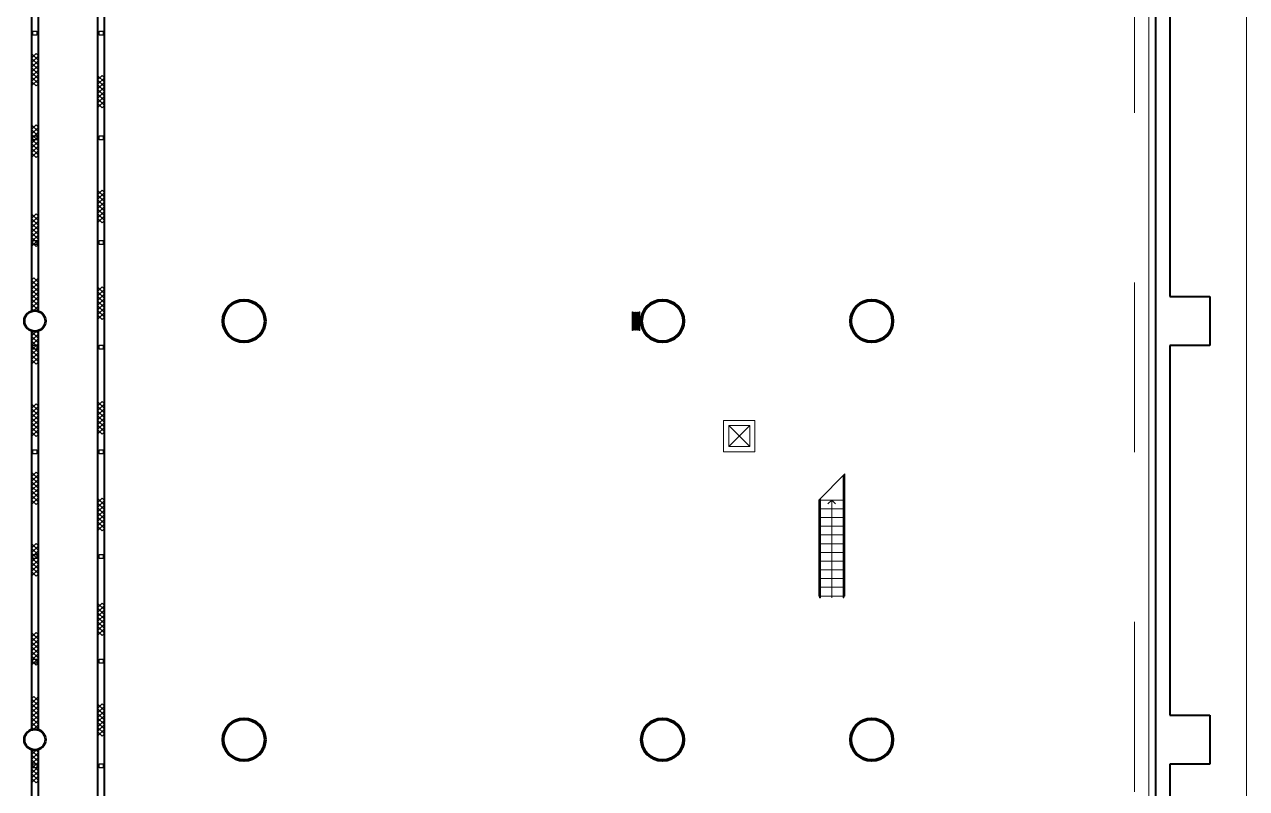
# Model space of a CAD drawing. Header units: metres. Extents: x 1807 to 3745, y 842 to 1968.
# Drawn here: x 3527.7 to 3562.75, y 1366.6 to 1388.5 of the extents above; entities that cross this region are included whole.
import ezdxf

# ---------------------------------------------------------------- set-up
doc = ezdxf.new("R2010")
doc.units = ezdxf.units.M
doc.header["$MEASUREMENT"] = 0
doc.linetypes.add('DGN1', pattern=[7.299439, 0, -7.299439])
doc.linetypes.add('DGN2', pattern=[9.732586, 4.866293, -4.866293])
doc.layers.add('Level 1', color=7, linetype='Continuous', lineweight=0)

msp = doc.modelspace()

# ---------------------------------------------------------------- linework, layer by layer
at = {"layer": 'Level 1', "color": 7, "linetype": 'DGN2', "lineweight": 0}
msp.add_line((3559.54, 1585.49), (3559.54, 1258.51), dxfattribs=at)
at = {"layer": 'Level 1', "color": 7, "linetype": 'Continuous', "lineweight": 40}
for p, q in [((3560.15, 1321.1), (3560.15, 1522.9)), ((3527.9, 1391.698), (3527.9, 1380.302)), ((3528.1, 1380.302), (3528.1, 1391.698)), ((3560.55, 1391.3), (3560.55, 1380.7)), ((3529.8, 1389.85), (3529.8, 1331.979)), ((3530, 1332.02), (3530, 1389.65)), ((3560.55, 1380.7), (3561.7, 1380.7)), ((3561.7, 1380.7), (3561.7, 1379.3)), ((3527.9, 1380.302), (3528.1, 1380.302)), ((3528.1, 1379.698), (3527.9, 1379.698)), ((3527.9, 1379.698), (3527.9, 1368.302)), ((3528.1, 1368.302), (3528.1, 1379.698)), ((3560.55, 1379.3), (3560.55, 1368.7)), ((3561.7, 1379.3), (3560.55, 1379.3)), ((3560.55, 1368.7), (3561.7, 1368.7)), ((3561.7, 1368.7), (3561.7, 1367.3)), ((3527.9, 1368.302), (3528.1, 1368.302)), ((3528.1, 1367.698), (3527.9, 1367.698)), ((3527.9, 1367.698), (3527.9, 1356.302)), ((3528.1, 1356.302), (3528.1, 1367.698)), ((3560.55, 1367.3), (3560.55, 1356.7)), ((3561.7, 1367.3), (3560.55, 1367.3))]:
    msp.add_line(p, q, dxfattribs=at)
at = {"layer": 'Level 1', "color": 7, "linetype": 'Continuous', "lineweight": 0}
for p, q in [((3559.95, 1521.425), (3559.95, 1322.575)), ((3527.9, 1387.67), (3528.1, 1387.47)), ((3528.033, 1387.67), (3527.9, 1387.537)), ((3528.1, 1387.603), (3528.033, 1387.67)), ((3527.9, 1387.403), (3528.1, 1387.603)), ((3527.9, 1387.537), (3528.1, 1387.337)), ((3528.1, 1387.47), (3527.9, 1387.27)), ((3528.1, 1387.203), (3527.9, 1387.403)), ((3528.1, 1387.337), (3527.9, 1387.137)), ((3527.9, 1387.27), (3528.1, 1387.07)), ((3527.9, 1387.003), (3528.1, 1387.203)), ((3527.9, 1387.137), (3528.1, 1386.937)), ((3528.1, 1387.07), (3527.9, 1386.87)), ((3528.1, 1386.803), (3527.9, 1387.003)), ((3528.1, 1386.937), (3527.9, 1386.737)), ((3529.8, 1386.909), (3529.933, 1387.042)), ((3530, 1386.842), (3529.8, 1387.042)), ((3530, 1386.975), (3529.8, 1386.775)), ((3529.933, 1387.042), (3530, 1386.975)), ((3527.9, 1386.87), (3528.033, 1386.737)), ((3528.033, 1386.737), (3528.1, 1386.803)), ((3530, 1386.709), (3529.8, 1386.909)), ((3529.8, 1386.642), (3530, 1386.842)), ((3529.8, 1386.775), (3530, 1386.575)), ((3529.8, 1386.509), (3530, 1386.709)), ((3530, 1386.442), (3529.8, 1386.642)), ((3530, 1386.575), (3529.8, 1386.375)), ((3530, 1386.309), (3529.8, 1386.509)), ((3529.8, 1386.242), (3530, 1386.442)), ((3529.8, 1386.375), (3530, 1386.175)), ((3529.8, 1386.109), (3530, 1386.309)), ((3529.933, 1386.109), (3529.8, 1386.242)), ((3530, 1386.175), (3529.933, 1386.109)), ((3527.9, 1385.619), (3528.1, 1385.419)), ((3528.033, 1385.619), (3527.9, 1385.486)), ((3527.9, 1385.353), (3528.1, 1385.553)), ((3528.1, 1385.553), (3528.033, 1385.619)), ((3527.9, 1385.486), (3528.1, 1385.286)), ((3528.1, 1385.419), (3527.9, 1385.219)), ((3528.1, 1385.153), (3527.9, 1385.353)), ((3528.1, 1385.286), (3527.9, 1385.086)), ((3527.9, 1385.219), (3528.1, 1385.019)), ((3527.9, 1384.953), (3528.1, 1385.153)), ((3527.9, 1385.086), (3528.1, 1384.886)), ((3528.1, 1385.019), (3527.9, 1384.819)), ((3528.1, 1384.753), (3527.9, 1384.953)), ((3528.1, 1384.886), (3527.9, 1384.686)), ((3527.9, 1384.819), (3528.033, 1384.686)), ((3528.033, 1384.686), (3528.1, 1384.753)), ((3529.8, 1383.618), (3529.933, 1383.751)), ((3530, 1383.551), (3529.8, 1383.751)), ((3530, 1383.684), (3529.8, 1383.484)), ((3530, 1383.418), (3529.8, 1383.618)), ((3529.8, 1383.351), (3530, 1383.551)), ((3529.8, 1383.484), (3530, 1383.284)), ((3529.933, 1383.751), (3530, 1383.684)), ((3529.8, 1383.218), (3530, 1383.418)), ((3530, 1383.151), (3529.8, 1383.351)), ((3530, 1383.284), (3529.8, 1383.084)), ((3530, 1383.018), (3529.8, 1383.218)), ((3529.8, 1382.951), (3530, 1383.151)), ((3529.8, 1383.084), (3530, 1382.884)), ((3527.9, 1383.07), (3528.1, 1382.87)), ((3528.033, 1383.07), (3527.9, 1382.937)), ((3527.9, 1382.804), (3528.1, 1383.004)), ((3527.9, 1382.937), (3528.1, 1382.737)), ((3528.1, 1382.87), (3527.9, 1382.67)), ((3528.1, 1382.604), (3527.9, 1382.804)), ((3528.1, 1382.737), (3527.9, 1382.537)), ((3528.1, 1383.004), (3528.033, 1383.07)), ((3529.8, 1382.818), (3530, 1383.018)), ((3529.933, 1382.818), (3529.8, 1382.951)), ((3530, 1382.884), (3529.933, 1382.818)), ((3527.9, 1382.67), (3528.1, 1382.47)), ((3527.9, 1382.404), (3528.1, 1382.604)), ((3527.9, 1382.537), (3528.1, 1382.337)), ((3528.1, 1382.47), (3527.9, 1382.27)), ((3528.1, 1382.204), (3527.9, 1382.404)), ((3528.1, 1382.337), (3527.9, 1382.137)), ((3527.9, 1382.27), (3528.033, 1382.137)), ((3528.033, 1382.137), (3528.1, 1382.204)), ((3527.967, 1381.235), (3527.9, 1381.168)), ((3527.9, 1381.035), (3528.1, 1381.235)), ((3527.9, 1381.168), (3528.1, 1380.968)), ((3527.9, 1380.902), (3528.1, 1381.102)), ((3528.1, 1380.835), (3527.9, 1381.035)), ((3528.1, 1381.102), (3527.967, 1381.235)), ((3529.8, 1380.847), (3529.933, 1380.98)), ((3530, 1380.78), (3529.8, 1380.98)), ((3529.933, 1380.98), (3530, 1380.913)), ((3528.1, 1380.968), (3527.9, 1380.768)), ((3528.1, 1380.702), (3527.9, 1380.902)), ((3527.9, 1380.635), (3528.1, 1380.835)), ((3527.9, 1380.768), (3528.1, 1380.568)), ((3527.9, 1380.502), (3528.1, 1380.702)), ((3528.1, 1380.435), (3527.9, 1380.635)), ((3530, 1380.913), (3529.8, 1380.713)), ((3530, 1380.647), (3529.8, 1380.847)), ((3529.8, 1380.58), (3530, 1380.78)), ((3529.8, 1380.713), (3530, 1380.513)), ((3529.8, 1380.447), (3530, 1380.647)), ((3528.1, 1380.568), (3527.9, 1380.368)), ((3528.1, 1380.302), (3527.9, 1380.502)), ((3527.9, 1380.368), (3527.967, 1380.302)), ((3527.967, 1380.302), (3528.1, 1380.435)), ((3530, 1380.38), (3529.8, 1380.58)), ((3530, 1380.513), (3529.8, 1380.313)), ((3530, 1380.247), (3529.8, 1380.447)), ((3529.8, 1380.18), (3530, 1380.38)), ((3529.8, 1380.313), (3530, 1380.113)), ((3529.8, 1380.047), (3530, 1380.247)), ((3529.933, 1380.047), (3529.8, 1380.18)), ((3530, 1380.113), (3529.933, 1380.047)), ((3545.143, 1379.751), (3545.143, 1380.241)), ((3545.162, 1379.751), (3545.162, 1380.241)), ((3545.18, 1379.751), (3545.18, 1380.241)), ((3545.199, 1379.751), (3545.199, 1380.241)), ((3545.217, 1379.751), (3545.217, 1380.241)), ((3545.236, 1379.751), (3545.236, 1380.241)), ((3545.255, 1379.753), (3545.255, 1380.241)), ((3545.255, 1379.753), (3545.255, 1380.241)), ((3545.273, 1379.751), (3545.273, 1380.241)), ((3545.292, 1379.751), (3545.292, 1380.241)), ((3545.31, 1379.751), (3545.31, 1380.241)), ((3545.329, 1379.751), (3545.329, 1380.241)), ((3527.9, 1379.698), (3528.1, 1379.498)), ((3528.033, 1379.698), (3527.9, 1379.565)), ((3527.9, 1379.431), (3528.1, 1379.631)), ((3528.1, 1379.631), (3528.033, 1379.698)), ((3527.9, 1379.565), (3528.1, 1379.365)), ((3528.1, 1379.498), (3527.9, 1379.298)), ((3528.1, 1379.231), (3527.9, 1379.431)), ((3528.1, 1379.365), (3527.9, 1379.165)), ((3527.9, 1379.298), (3528.1, 1379.098)), ((3527.9, 1379.031), (3528.1, 1379.231)), ((3527.9, 1379.165), (3528.1, 1378.965)), ((3528.1, 1379.098), (3527.9, 1378.898)), ((3528.1, 1378.831), (3527.9, 1379.031)), ((3528.1, 1378.965), (3527.9, 1378.765)), ((3527.9, 1378.898), (3528.033, 1378.765)), ((3528.033, 1378.765), (3528.1, 1378.831)), ((3527.9, 1377.625), (3528.1, 1377.425)), ((3528.033, 1377.625), (3527.9, 1377.492)), ((3527.9, 1377.358), (3528.1, 1377.558)), ((3527.9, 1377.492), (3528.1, 1377.292)), ((3528.1, 1377.558), (3528.033, 1377.625)), ((3529.8, 1377.556), (3529.933, 1377.689)), ((3530, 1377.489), (3529.8, 1377.689)), ((3530, 1377.622), (3529.8, 1377.422)), ((3530, 1377.356), (3529.8, 1377.556)), ((3529.8, 1377.289), (3530, 1377.489)), ((3529.933, 1377.689), (3530, 1377.622)), ((3528.1, 1377.425), (3527.9, 1377.225)), ((3528.1, 1377.158), (3527.9, 1377.358)), ((3528.1, 1377.292), (3527.9, 1377.092)), ((3527.9, 1377.225), (3528.1, 1377.025)), ((3527.9, 1376.958), (3528.1, 1377.158)), ((3529.8, 1377.422), (3530, 1377.222)), ((3529.8, 1377.156), (3530, 1377.356)), ((3530, 1377.089), (3529.8, 1377.289)), ((3530, 1377.222), (3529.8, 1377.022)), ((3530, 1376.956), (3529.8, 1377.156)), ((3548.65, 1377.15), (3547.75, 1377.15)), ((3547.75, 1377.15), (3547.75, 1376.25)), ((3548.65, 1376.25), (3548.65, 1377.15)), ((3527.9, 1377.092), (3528.1, 1376.892)), ((3528.1, 1377.025), (3527.9, 1376.825)), ((3528.1, 1376.758), (3527.9, 1376.958)), ((3528.1, 1376.892), (3527.9, 1376.692)), ((3527.9, 1376.825), (3528.033, 1376.692)), ((3529.8, 1376.889), (3530, 1377.089)), ((3529.8, 1377.022), (3530, 1376.822)), ((3529.8, 1376.756), (3530, 1376.956)), ((3529.933, 1376.756), (3529.8, 1376.889)), ((3530, 1376.822), (3529.933, 1376.756)), ((3547.9, 1376.4), (3548.5, 1377)), ((3548.5, 1376.4), (3547.9, 1377)), ((3528.033, 1376.692), (3528.1, 1376.758)), ((3547.75, 1376.25), (3548.65, 1376.25)), ((3527.9, 1375.67), (3528.1, 1375.47)), ((3528.033, 1375.67), (3527.9, 1375.537)), ((3527.9, 1375.403), (3528.1, 1375.603)), ((3527.9, 1375.537), (3528.1, 1375.337)), ((3528.1, 1375.47), (3527.9, 1375.27)), ((3528.1, 1375.203), (3527.9, 1375.403)), ((3528.1, 1375.603), (3528.033, 1375.67)), ((3550.479, 1374.867), (3551.229, 1375.617)), ((3551.179, 1375.567), (3551.179, 1372.067)), ((3551.204, 1372.067), (3551.204, 1375.592)), ((3551.229, 1374.867), (3551.229, 1375.617)), ((3528.1, 1375.337), (3527.9, 1375.137)), ((3527.9, 1375.27), (3528.1, 1375.07)), ((3527.9, 1375.003), (3528.1, 1375.203)), ((3527.9, 1375.137), (3528.1, 1374.937)), ((3528.1, 1375.07), (3527.9, 1374.87)), ((3528.1, 1374.803), (3527.9, 1375.003)), ((3528.1, 1374.937), (3527.9, 1374.737)), ((3527.9, 1374.87), (3528.033, 1374.737)), ((3528.033, 1374.737), (3528.1, 1374.803)), ((3529.8, 1374.785), (3529.933, 1374.918)), ((3530, 1374.718), (3529.8, 1374.918)), ((3530, 1374.851), (3529.8, 1374.651)), ((3530, 1374.585), (3529.8, 1374.785)), ((3529.8, 1374.518), (3530, 1374.718)), ((3529.933, 1374.918), (3530, 1374.851)), ((3550.479, 1374.867), (3550.479, 1374.617)), ((3551.229, 1374.867), (3550.479, 1374.867)), ((3550.479, 1374.867), (3551.229, 1374.867)), ((3550.504, 1374.892), (3550.504, 1372.067)), ((3550.529, 1372.067), (3550.529, 1374.917)), ((3550.854, 1374.867), (3550.743, 1374.757)), ((3550.854, 1374.867), (3550.854, 1372.067)), ((3550.854, 1374.867), (3550.964, 1374.757)), ((3551.229, 1374.617), (3551.229, 1374.867)), ((3529.8, 1374.651), (3530, 1374.451)), ((3529.8, 1374.385), (3530, 1374.585)), ((3530, 1374.318), (3529.8, 1374.518)), ((3530, 1374.451), (3529.8, 1374.251)), ((3530, 1374.185), (3529.8, 1374.385)), ((3529.8, 1374.118), (3530, 1374.318)), ((3550.479, 1374.617), (3551.229, 1374.617)), ((3550.479, 1374.617), (3550.479, 1374.367)), ((3551.229, 1374.617), (3550.479, 1374.617)), ((3550.479, 1374.367), (3551.229, 1374.367)), ((3550.479, 1374.367), (3550.479, 1374.117)), ((3551.229, 1374.367), (3550.479, 1374.367)), ((3551.229, 1374.367), (3551.229, 1374.617)), ((3551.229, 1374.117), (3551.229, 1374.367)), ((3529.8, 1374.251), (3530, 1374.051)), ((3529.8, 1373.985), (3530, 1374.185)), ((3529.933, 1373.985), (3529.8, 1374.118)), ((3530, 1374.051), (3529.933, 1373.985)), ((3550.479, 1374.117), (3551.229, 1374.117)), ((3550.479, 1374.117), (3550.479, 1373.867)), ((3551.229, 1374.117), (3550.479, 1374.117)), ((3551.229, 1373.867), (3551.229, 1374.117)), ((3527.9, 1373.619), (3528.1, 1373.419)), ((3528.033, 1373.619), (3527.9, 1373.486)), ((3528.1, 1373.553), (3528.033, 1373.619)), ((3550.479, 1373.867), (3551.229, 1373.867)), ((3550.479, 1373.867), (3550.479, 1373.617)), ((3551.229, 1373.867), (3550.479, 1373.867)), ((3550.479, 1373.617), (3551.229, 1373.617)), ((3550.479, 1373.617), (3550.479, 1373.367)), ((3551.229, 1373.617), (3550.479, 1373.617)), ((3551.229, 1373.617), (3551.229, 1373.867)), ((3551.229, 1373.367), (3551.229, 1373.617)), ((3527.9, 1373.353), (3528.1, 1373.553)), ((3527.9, 1373.486), (3528.1, 1373.286)), ((3528.1, 1373.419), (3527.9, 1373.219)), ((3528.1, 1373.153), (3527.9, 1373.353)), ((3528.1, 1373.286), (3527.9, 1373.086)), ((3550.479, 1373.367), (3551.229, 1373.367)), ((3550.479, 1373.367), (3550.479, 1373.117)), ((3551.229, 1373.367), (3550.479, 1373.367)), ((3551.229, 1373.117), (3551.229, 1373.367)), ((3527.9, 1373.219), (3528.1, 1373.019)), ((3527.9, 1372.953), (3528.1, 1373.153)), ((3527.9, 1373.086), (3528.1, 1372.886)), ((3528.1, 1373.019), (3527.9, 1372.819)), ((3528.1, 1372.753), (3527.9, 1372.953)), ((3550.479, 1373.117), (3551.229, 1373.117)), ((3550.479, 1373.117), (3550.479, 1372.867)), ((3551.229, 1373.117), (3550.479, 1373.117)), ((3551.229, 1372.867), (3551.229, 1373.117)), ((3528.1, 1372.886), (3527.9, 1372.686)), ((3527.9, 1372.819), (3528.033, 1372.686)), ((3528.033, 1372.686), (3528.1, 1372.753)), ((3550.479, 1372.867), (3551.229, 1372.867)), ((3550.479, 1372.867), (3550.479, 1372.617)), ((3551.229, 1372.867), (3550.479, 1372.867)), ((3550.479, 1372.617), (3551.229, 1372.617)), ((3550.479, 1372.617), (3550.479, 1372.367)), ((3551.229, 1372.617), (3550.479, 1372.617)), ((3551.229, 1372.617), (3551.229, 1372.867)), ((3551.229, 1372.367), (3551.229, 1372.617)), ((3550.479, 1372.367), (3551.229, 1372.367)), ((3550.479, 1372.367), (3550.479, 1372.117)), ((3551.229, 1372.367), (3550.479, 1372.367)), ((3551.229, 1372.117), (3551.229, 1372.367)), ((3529.8, 1371.782), (3529.933, 1371.916)), ((3530, 1371.716), (3529.8, 1371.916)), ((3529.933, 1371.916), (3530, 1371.849)), ((3550.479, 1372.117), (3551.229, 1372.117)), ((3550.504, 1372.067), (3550.529, 1372.067)), ((3551.179, 1372.067), (3551.204, 1372.067)), ((3530, 1371.849), (3529.8, 1371.649)), ((3530, 1371.582), (3529.8, 1371.782)), ((3529.8, 1371.516), (3530, 1371.716)), ((3529.8, 1371.649), (3530, 1371.449)), ((3529.8, 1371.382), (3530, 1371.582)), ((3530, 1371.316), (3529.8, 1371.516)), ((3530, 1371.449), (3529.8, 1371.249)), ((3530, 1371.182), (3529.8, 1371.382)), ((3529.8, 1371.116), (3530, 1371.316)), ((3529.8, 1371.249), (3530, 1371.049)), ((3529.8, 1370.982), (3530, 1371.182)), ((3527.9, 1371.07), (3528.1, 1370.87)), ((3528.033, 1371.07), (3527.9, 1370.937)), ((3527.9, 1370.804), (3528.1, 1371.004)), ((3527.9, 1370.937), (3528.1, 1370.737)), ((3528.1, 1370.87), (3527.9, 1370.67)), ((3528.1, 1371.004), (3528.033, 1371.07)), ((3529.933, 1370.982), (3529.8, 1371.116)), ((3530, 1371.049), (3529.933, 1370.982)), ((3528.1, 1370.604), (3527.9, 1370.804)), ((3528.1, 1370.737), (3527.9, 1370.537)), ((3527.9, 1370.67), (3528.1, 1370.47)), ((3527.9, 1370.404), (3528.1, 1370.604)), ((3527.9, 1370.537), (3528.1, 1370.337)), ((3528.1, 1370.47), (3527.9, 1370.27)), ((3528.1, 1370.204), (3527.9, 1370.404)), ((3528.1, 1370.337), (3527.9, 1370.137)), ((3527.9, 1370.27), (3528.033, 1370.137)), ((3528.033, 1370.137), (3528.1, 1370.204)), ((3527.967, 1369.235), (3527.9, 1369.168)), ((3527.9, 1369.035), (3528.1, 1369.235)), ((3527.9, 1369.168), (3528.1, 1368.968)), ((3527.9, 1368.902), (3528.1, 1369.102)), ((3528.1, 1369.102), (3527.967, 1369.235)), ((3528.1, 1368.835), (3527.9, 1369.035)), ((3528.1, 1368.968), (3527.9, 1368.768)), ((3528.1, 1368.702), (3527.9, 1368.902)), ((3527.9, 1368.635), (3528.1, 1368.835)), ((3527.9, 1368.768), (3528.1, 1368.568)), ((3529.8, 1368.896), (3529.933, 1369.029)), ((3530, 1368.829), (3529.8, 1369.029)), ((3530, 1368.962), (3529.8, 1368.762)), ((3530, 1368.696), (3529.8, 1368.896)), ((3529.8, 1368.629), (3530, 1368.829)), ((3529.8, 1368.762), (3530, 1368.562)), ((3529.933, 1369.029), (3530, 1368.962)), ((3527.9, 1368.502), (3528.1, 1368.702)), ((3528.1, 1368.435), (3527.9, 1368.635)), ((3528.1, 1368.568), (3527.9, 1368.368)), ((3528.1, 1368.302), (3527.9, 1368.502)), ((3527.9, 1368.368), (3527.967, 1368.302)), ((3527.967, 1368.302), (3528.1, 1368.435)), ((3529.8, 1368.496), (3530, 1368.696)), ((3530, 1368.429), (3529.8, 1368.629)), ((3530, 1368.562), (3529.8, 1368.362)), ((3530, 1368.296), (3529.8, 1368.496)), ((3529.8, 1368.229), (3530, 1368.429)), ((3529.8, 1368.362), (3530, 1368.162)), ((3529.8, 1368.096), (3530, 1368.296)), ((3529.933, 1368.096), (3529.8, 1368.229)), ((3530, 1368.162), (3529.933, 1368.096)), ((3527.9, 1367.698), (3528.1, 1367.498)), ((3528.033, 1367.698), (3527.9, 1367.565)), ((3528.1, 1367.631), (3528.033, 1367.698)), ((3527.9, 1367.431), (3528.1, 1367.631)), ((3527.9, 1367.565), (3528.1, 1367.365)), ((3528.1, 1367.498), (3527.9, 1367.298)), ((3528.1, 1367.231), (3527.9, 1367.431)), ((3528.1, 1367.365), (3527.9, 1367.165)), ((3527.9, 1367.298), (3528.1, 1367.098)), ((3527.9, 1367.031), (3528.1, 1367.231)), ((3527.9, 1367.165), (3528.1, 1366.965)), ((3528.1, 1367.098), (3527.9, 1366.898)), ((3528.1, 1366.831), (3527.9, 1367.031)), ((3528.1, 1366.965), (3527.9, 1366.765)), ((3527.9, 1366.898), (3528.033, 1366.765)), ((3528.033, 1366.765), (3528.1, 1366.831))]:
    msp.add_line(p, q, dxfattribs=at)
at = {"layer": 'Level 1', "color": 7, "linetype": 'Continuous', "lineweight": 13}
for p, q in [((3562.75, 1404.2), (3562.75, 1320.35)), ((3545.127, 1379.73), (3545.127, 1380.261)), ((3545.127, 1380.261), (3545.142, 1380.261)), ((3545.142, 1380.261), (3545.142, 1379.73)), ((3545.333, 1379.73), (3545.333, 1380.261)), ((3545.333, 1380.261), (3545.347, 1380.261)), ((3545.347, 1380.261), (3545.347, 1379.73)), ((3545.142, 1379.73), (3545.127, 1379.73)), ((3545.347, 1379.73), (3545.333, 1379.73)), ((3548.5, 1377), (3547.9, 1377)), ((3547.9, 1377), (3547.9, 1376.4)), ((3548.5, 1376.4), (3548.5, 1377)), ((3547.9, 1376.4), (3548.5, 1376.4))]:
    msp.add_line(p, q, dxfattribs=at)
at = {"layer": 'Level 1', "color": 7, "linetype": 'Continuous', "lineweight": 30}
for p, q in [((3527.94, 1388.31), (3528.06, 1388.31)), ((3527.94, 1388.19), (3527.94, 1388.31)), ((3528.06, 1388.19), (3527.94, 1388.19)), ((3528.06, 1388.31), (3528.06, 1388.19)), ((3529.84, 1388.31), (3529.96, 1388.31)), ((3529.84, 1388.19), (3529.84, 1388.31)), ((3529.96, 1388.19), (3529.84, 1388.19)), ((3529.96, 1388.31), (3529.96, 1388.19)), ((3527.94, 1385.31), (3528.06, 1385.31)), ((3527.94, 1385.19), (3527.94, 1385.31)), ((3528.06, 1385.19), (3527.94, 1385.19)), ((3528.06, 1385.31), (3528.06, 1385.19)), ((3529.84, 1385.31), (3529.96, 1385.31)), ((3529.84, 1385.19), (3529.84, 1385.31)), ((3529.96, 1385.19), (3529.84, 1385.19)), ((3529.96, 1385.31), (3529.96, 1385.19)), ((3527.94, 1382.31), (3528.06, 1382.31)), ((3527.94, 1382.19), (3527.94, 1382.31)), ((3528.06, 1382.19), (3527.94, 1382.19)), ((3528.06, 1382.31), (3528.06, 1382.19)), ((3529.84, 1382.31), (3529.96, 1382.31)), ((3529.84, 1382.19), (3529.84, 1382.31)), ((3529.96, 1382.19), (3529.84, 1382.19)), ((3529.96, 1382.31), (3529.96, 1382.19)), ((3545.353, 1379.945), (3545.353, 1380.047)), ((3545.353, 1380.047), (3545.382, 1380.047)), ((3545.382, 1379.945), (3545.353, 1379.945)), ((3545.382, 1380.047), (3545.382, 1379.945)), ((3527.94, 1379.31), (3528.06, 1379.31)), ((3527.94, 1379.19), (3527.94, 1379.31)), ((3528.06, 1379.31), (3528.06, 1379.19)), ((3529.84, 1379.31), (3529.96, 1379.31)), ((3529.84, 1379.19), (3529.84, 1379.31)), ((3529.96, 1379.31), (3529.96, 1379.19)), ((3528.06, 1379.19), (3527.94, 1379.19)), ((3529.96, 1379.19), (3529.84, 1379.19)), ((3527.94, 1376.31), (3528.06, 1376.31)), ((3527.94, 1376.19), (3527.94, 1376.31)), ((3528.06, 1376.19), (3527.94, 1376.19)), ((3528.06, 1376.31), (3528.06, 1376.19)), ((3529.84, 1376.31), (3529.96, 1376.31)), ((3529.84, 1376.19), (3529.84, 1376.31)), ((3529.96, 1376.19), (3529.84, 1376.19)), ((3529.96, 1376.31), (3529.96, 1376.19)), ((3527.94, 1373.31), (3528.06, 1373.31)), ((3527.94, 1373.19), (3527.94, 1373.31)), ((3528.06, 1373.31), (3528.06, 1373.19)), ((3529.84, 1373.31), (3529.96, 1373.31)), ((3529.84, 1373.19), (3529.84, 1373.31)), ((3529.96, 1373.31), (3529.96, 1373.19)), ((3528.06, 1373.19), (3527.94, 1373.19)), ((3529.96, 1373.19), (3529.84, 1373.19)), ((3527.94, 1370.31), (3528.06, 1370.31)), ((3527.94, 1370.19), (3527.94, 1370.31)), ((3528.06, 1370.19), (3527.94, 1370.19)), ((3528.06, 1370.31), (3528.06, 1370.19)), ((3529.84, 1370.31), (3529.96, 1370.31)), ((3529.84, 1370.19), (3529.84, 1370.31)), ((3529.96, 1370.19), (3529.84, 1370.19)), ((3529.96, 1370.31), (3529.96, 1370.19)), ((3527.94, 1367.31), (3528.06, 1367.31)), ((3527.94, 1367.19), (3527.94, 1367.31)), ((3528.06, 1367.31), (3528.06, 1367.19)), ((3529.84, 1367.31), (3529.96, 1367.31)), ((3529.84, 1367.19), (3529.84, 1367.31)), ((3529.96, 1367.31), (3529.96, 1367.19)), ((3528.06, 1367.19), (3527.94, 1367.19)), ((3529.96, 1367.19), (3529.84, 1367.19))]:
    msp.add_line(p, q, dxfattribs=at)
at = {"layer": 'Level 1', "color": 7, "linetype": 'DGN1', "lineweight": 0}
for p, q in [((3545.353, 1380.044), (3545.146, 1380.044)), ((3545.353, 1379.947), (3545.146, 1379.947))]:
    msp.add_line(p, q, dxfattribs=at)
at = {"layer": 'Level 1', "color": 7, "linetype": 'Continuous', "lineweight": 53}
for centre in [(3528, 1380), (3528, 1368)]:
    msp.add_circle(centre, 0.3, dxfattribs=at)
at = {"layer": 'Level 1', "color": 7, "linetype": 'Continuous', "lineweight": 70}
for centre in [(3534, 1380), (3546, 1380), (3552, 1380), (3534, 1368), (3546, 1368), (3552, 1368)]:
    msp.add_circle(centre, 0.6, dxfattribs=at)
at = {"layer": 'Level 1', "color": 7, "linetype": 'Continuous', "lineweight": 0, "extrusion": (0, 0, -1)}
for centre, major_axis, ratio in [((3545.152, 1380.234), (0, -0.017), 0.578813), ((3545.171, 1380.234), (0, -0.017), 0.578813), ((3545.189, 1380.234), (0, -0.017), 0.578813), ((3545.208, 1380.234), (0, -0.017), 0.578813), ((3545.226, 1380.234), (0, -0.017), 0.578813), ((3545.245, 1380.234), (0, -0.017), 0.578813), ((3545.264, 1379.757), (0, 0.017), 0.578812), ((3545.283, 1379.757), (0, 0.017), 0.578812), ((3545.301, 1379.757), (0, 0.017), 0.578812), ((3545.32, 1379.757), (0, 0.017), 0.578812)]:
    msp.add_ellipse(centre, major_axis=major_axis, ratio=ratio, start_param=1.981756, end_param=4.478097, dxfattribs=at)
at = {"layer": 'Level 1', "color": 7, "linetype": 'Continuous', "lineweight": 0}
for centre, major_axis, ratio in [((3545.264, 1380.234), (0, 0.017), 0.578813), ((3545.283, 1380.234), (0, 0.017), 0.578813), ((3545.301, 1380.234), (0, 0.017), 0.578813), ((3545.32, 1380.234), (0, 0.017), 0.578813), ((3545.152, 1379.757), (0, -0.017), 0.578812), ((3545.171, 1379.757), (0, -0.017), 0.578812), ((3545.189, 1379.757), (0, -0.017), 0.578812), ((3545.208, 1379.757), (0, -0.017), 0.578812), ((3545.226, 1379.757), (0, -0.017), 0.578812), ((3545.245, 1379.757), (0, -0.017), 0.578812)]:
    msp.add_ellipse(centre, major_axis=major_axis, ratio=ratio, start_param=5.123349, end_param=7.619689, dxfattribs=at)

doc.saveas('drawing.dxf')
